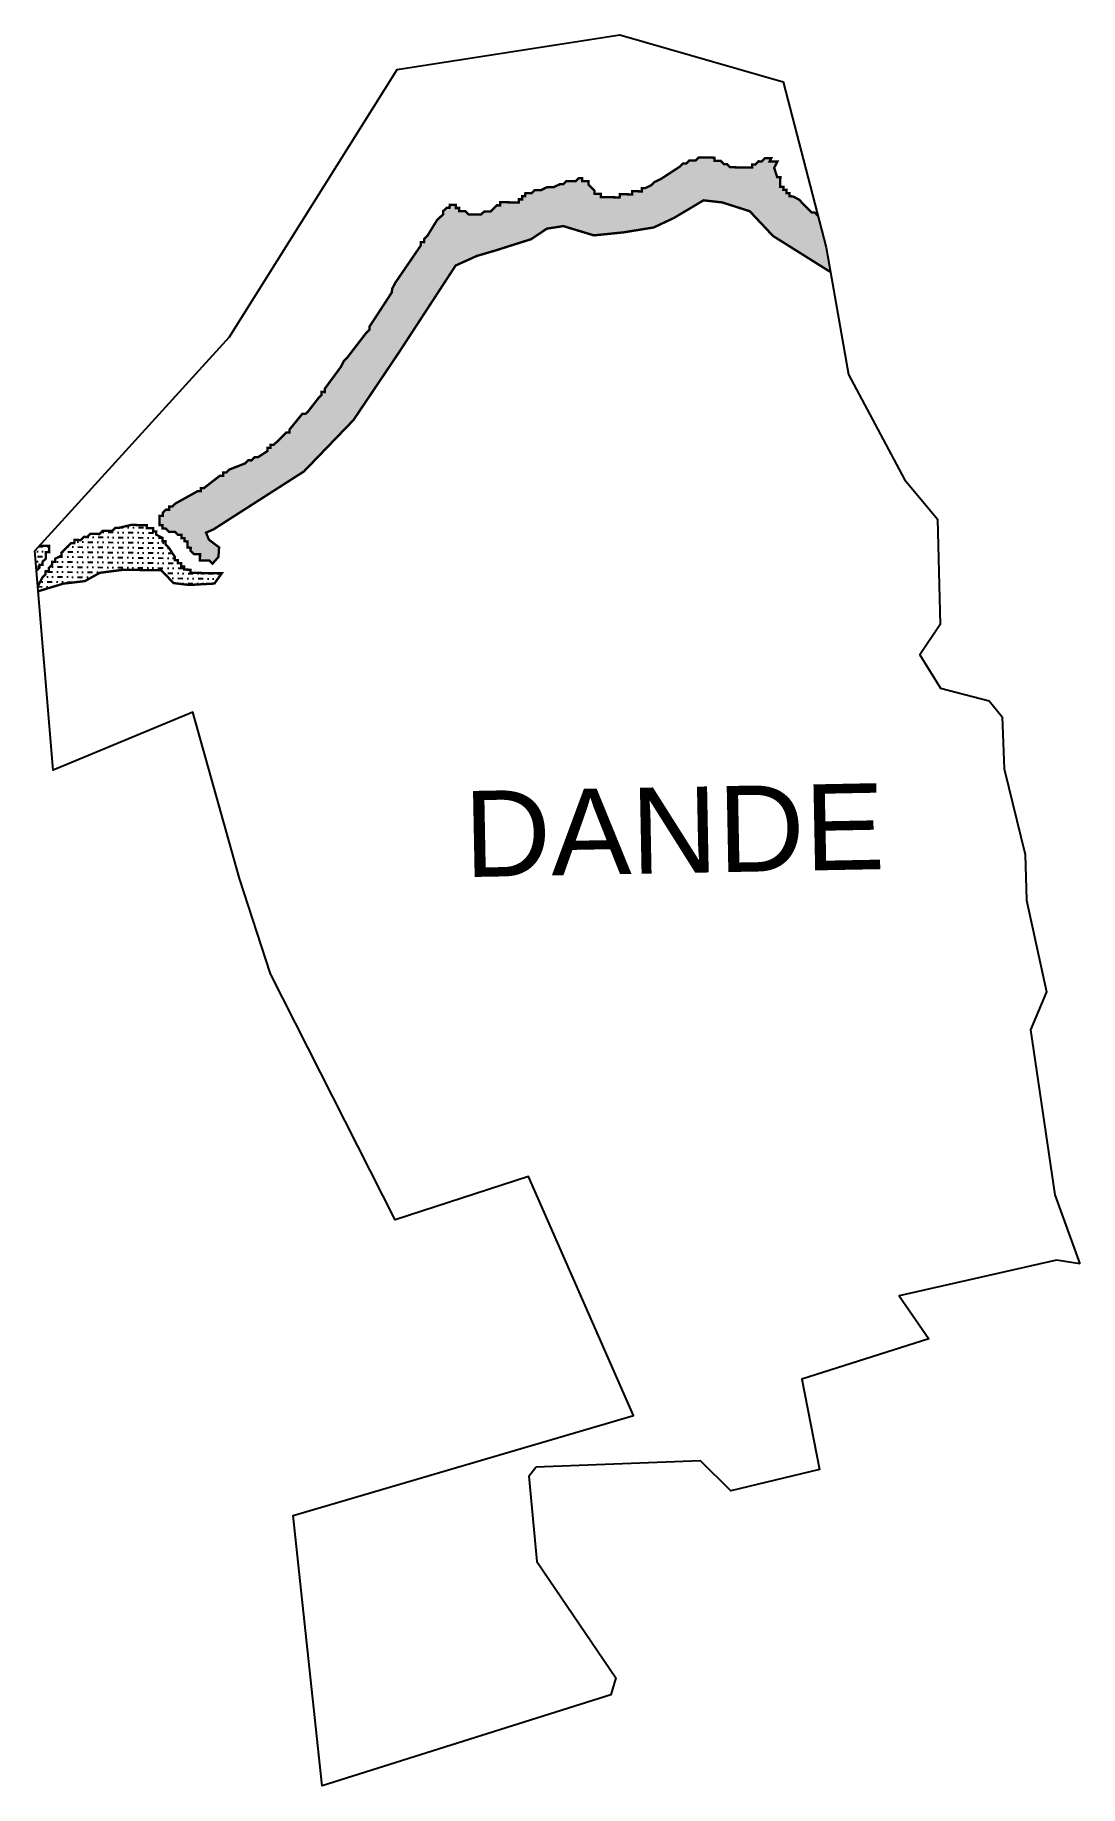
# Model space of a CAD drawing. Header units: metres. Extents: x 261640 to 262961, y 2166399 to 2168612.
import ezdxf

# ---------------------------------------------------------------- set-up
doc = ezdxf.new("R2010")
doc.units = ezdxf.units.M
for name, color, linetype in [('MUDFLATS', 40, 'Continuous'), ('village', 3, 'Continuous'), ('VILLAGE NAME', 250, 'Continuous')]:
    doc.layers.add(name, color=color, linetype=linetype)
doc.styles.get("Standard").update_dxf_attribs({"font": 'simplex.shx'})

msp = doc.modelspace()

# ---------------------------------------------------------------- hatches: boundary and pattern name
at = {"layer": 'MUDFLATS'}
h = msp.add_hatch(dxfattribs=at)
h.set_pattern_fill('MUDST', color=256)
h.paths.add_polyline_path([(262629.8, 2168384), (262629.7, 2168384), (262625.7, 2168388), (262621.8, 2168388), (262613.9, 2168396.1), (262610, 2168400.1), (262606.1, 2168404.1), (262598.2, 2168408.2), (262594.2, 2168408.3), (262594.2, 2168412.2), (262590.2, 2168412.3), (262590.3, 2168416.3), (262586.3, 2168416.3), (262586.4, 2168420.3), (262582.4, 2168420.3), (262582.5, 2168432.3), (262578.6, 2168432.3), (262574.7, 2168444.3), (262578.8, 2168452.2), (262568.9, 2168452.3), (262570.9, 2168456.3), (262562.9, 2168456.4), (262558.9, 2168452.4), (262554.9, 2168452.5), (262550.9, 2168448.6), (262546.9, 2168448.6), (262546.9, 2168444.6), (262519.1, 2168445), (262515.1, 2168449), (262511.2, 2168449), (262507.2, 2168453.1), (262499.3, 2168453.2), (262499.3, 2168457.1), (262479.5, 2168457.4), (262475.4, 2168453.5), (262467.5, 2168453.6), (262463.5, 2168449.6), (262459.5, 2168449.7), (262455.5, 2168445.8), (262431.4, 2168430.1), (262423.4, 2168426.3), (262419.4, 2168422.3), (262411.4, 2168418.5), (262407.4, 2168418.5), (262407.4, 2168414.5), (262395.4, 2168414.7), (262395.4, 2168410.7), (262379.5, 2168410.9), (262379.4, 2168406.9), (262355.6, 2168407.2), (262355.6, 2168411.2), (262347.7, 2168411.3), (262347.7, 2168415.3), (262343.8, 2168419.3), (262339.9, 2168423.3), (262339.9, 2168427.3), (262332, 2168427.4), (262332, 2168431.4), (262328, 2168431.4), (262324, 2168427.5), (262312.1, 2168427.6), (262308.1, 2168423.7), (262304.1, 2168423.7), (262296.1, 2168419.9), (262288.1, 2168420), (262280.1, 2168416.1), (262272.2, 2168416.2), (262268.1, 2168412.2), (262260.2, 2168412.3), (262260.1, 2168408.4), (262256.2, 2168408.4), (262256.1, 2168404.4), (262252.1, 2168404.5), (262252.1, 2168400.5), (262228.2, 2168400.8), (262228.2, 2168396.8), (262224.2, 2168396.9), (262220.2, 2168392.9), (262216.2, 2168389), (262208.2, 2168389.1), (262204.2, 2168385.2), (262188.3, 2168385.4), (262184.4, 2168389.4), (262176.4, 2168389.5), (262176.5, 2168393.5), (262172.5, 2168393.5), (262172.5, 2168397.5), (262164.6, 2168397.6), (262164.5, 2168393.6), (262160.6, 2168393.7), (262156.5, 2168389.7), (262156.5, 2168385.8), (262148.4, 2168377.9), (262136.3, 2168358.2), (262132.2, 2168354.3), (262132.2, 2168350.3), (262128.2, 2168350.3), (262128.2, 2168346.3), (262095.8, 2168299), (262091.7, 2168291.1), (262091.6, 2168287.1), (262063.3, 2168243.7), (262063.2, 2168239.8), (262059.2, 2168235.8), (262035, 2168204.3), (262030.9, 2168200.4), (262026.9, 2168192.5), (262006.6, 2168164.9), (262006.6, 2168160.9), (262002.6, 2168161), (262002.6, 2168157), (261998.5, 2168153), (261986.4, 2168137.3), (261982.4, 2168133.4), (261978.4, 2168133.4), (261962.3, 2168113.7), (261962.2, 2168109.7), (261958.3, 2168109.8), (261954.2, 2168105.9), (261942.2, 2168094.1), (261938.2, 2168094.1), (261938.1, 2168090.2), (261934.2, 2168090.2), (261934.1, 2168086.2), (261922.1, 2168078.4), (261918.1, 2168078.5), (261914.1, 2168074.5), (261910.1, 2168074.6), (261906.1, 2168070.7), (261886.1, 2168062.9), (261882.1, 2168059), (261878.1, 2168059.1), (261878.1, 2168055.1), (261874.1, 2168055.1), (261854, 2168039.5), (261850, 2168039.5), (261850, 2168035.5), (261846, 2168035.6), (261818, 2168020), (261814, 2168016.1), (261810, 2168016.2), (261809.9, 2168012.2), (261806, 2168012.2), (261801.9, 2168008.3), (261801.9, 2168004.3), (261797.9, 2168004.4), (261797.8, 2167992.4), (261801.7, 2167992.4), (261801.7, 2167988.4), (261805.7, 2167988.4), (261809.6, 2167984.3), (261817.5, 2167984.2), (261821.5, 2167980.2), (261825.4, 2167980.2), (261825.4, 2167976.2), (261829.4, 2167976.1), (261829.3, 2167972.2), (261833.3, 2167972.1), (261833.2, 2167964.2), (261837.2, 2167964.1), (261837.1, 2167960.1), (261841.1, 2167956.1), (261849, 2167956), (261848.9, 2167948.1), (261860.8, 2167947.9), (261864.8, 2167943.9), (261872.3, 2167952.5), (261873.1, 2167964.5), (261860.2, 2167974.3), (261856.6, 2167983.1), (261866.1, 2167987.3), (261980.3, 2168060.5), (262042.9, 2168125.4), (262100.4, 2168210.9), (262172.1, 2168320.8), (262198.9, 2168332.9), (262223, 2168340), (262267.6, 2168354.1), (262287.4, 2168367.4), (262308.3, 2168370.6), (262346.8, 2168358.9), (262384.3, 2168362.7), (262422.4, 2168368.9), (262448, 2168380.9), (262485.4, 2168403.2), (262508.9, 2168400.6), (262543.9, 2168389.4), (262573.3, 2168358.1), (262645.7, 2168312.7), (262640.3, 2168343.4)])
h = msp.add_hatch(dxfattribs=at)
h.set_pattern_fill('MUDST', color=256, angle=-0.7002742)
h.paths.add_polyline_path([(261726.1, 2167985.4), (261722.1, 2167981.4), (261710.1, 2167981.6), (261706.1, 2167977.6), (261702.1, 2167977.7), (261698.1, 2167973.8), (261690.2, 2167973.9), (261690.1, 2167969.9), (261686.1, 2167969.9), (261682.1, 2167966), (261678.1, 2167962.1), (261674.1, 2167958.2), (261674, 2167954.2), (261666, 2167950.3), (261666, 2167946.3), (261662, 2167946.4), (261661.9, 2167942.4), (261657.9, 2167938.5), (261657.9, 2167934.5), (261653.9, 2167934.5), (261653.8, 2167930.6), (261649.8, 2167926.6), (261644.1, 2167915.5), (261644.6, 2167909.1), (261676.3, 2167918.7), (261703.5, 2167921.9), (261722.4, 2167932.4), (261751.7, 2167936.2), (261800, 2167935.6), (261815.5, 2167919.4), (261835.4, 2167917), (261867.2, 2167918.8), (261876.5, 2167931.8), (261836.8, 2167932.3), (261836.8, 2167936.3), (261828.9, 2167936.4), (261828.9, 2167940.4), (261825, 2167940.4), (261825, 2167944.4), (261821, 2167944.4), (261821.1, 2167948.4), (261817.1, 2167948.5), (261817.2, 2167952.4), (261809.3, 2167964.5), (261805.4, 2167968.5), (261805.5, 2167972.5), (261801.5, 2167972.5), (261801.5, 2167976.5), (261793.6, 2167980.6), (261793.7, 2167984.5), (261789.7, 2167984.6), (261789.8, 2167988.6), (261781.8, 2167988.7), (261781.9, 2167992.6), (261762, 2167992.9), (261746, 2167989.1), (261742, 2167989.1), (261738, 2167985.2)])
h = msp.add_hatch(dxfattribs=at)
h.set_pattern_fill('MUDST', color=256, angle=-0.7002742)
h.paths.add_polyline_path([(261646.3, 2167966.4), (261645.6, 2167965.7), (261640.4, 2167960.1), (261642.5, 2167935.2), (261646, 2167938.6), (261646, 2167942.6), (261650, 2167942.5), (261650.1, 2167946.5), (261654.1, 2167950.4), (261654.2, 2167958.4), (261658.2, 2167958.3), (261658.3, 2167966.3)])

# ---------------------------------------------------------------- linework, layer by layer
at = {"layer": 'MUDFLATS', "const_width": 2.98}
for points in [[(262629.8, 2168384), (262629.7, 2168384), (262625.7, 2168388), (262621.8, 2168388), (262613.9, 2168396.1), (262610, 2168400.1), (262606.1, 2168404.1), (262598.2, 2168408.2), (262594.2, 2168408.3), (262594.2, 2168412.2), (262590.2, 2168412.3), (262590.3, 2168416.3), (262586.3, 2168416.3), (262586.4, 2168420.3), (262582.4, 2168420.3), (262582.5, 2168432.3), (262578.6, 2168432.3), (262574.7, 2168444.3), (262578.8, 2168452.2), (262568.9, 2168452.3), (262570.9, 2168456.3), (262562.9, 2168456.4), (262558.9, 2168452.4), (262554.9, 2168452.5), (262550.9, 2168448.6), (262546.9, 2168448.6), (262546.9, 2168444.6), (262519.1, 2168445), (262515.1, 2168449), (262511.2, 2168449), (262507.2, 2168453.1), (262499.3, 2168453.2), (262499.3, 2168457.1), (262479.5, 2168457.4), (262475.4, 2168453.5), (262467.5, 2168453.6), (262463.5, 2168449.6), (262459.5, 2168449.7), (262455.5, 2168445.8), (262431.4, 2168430.1), (262423.4, 2168426.3), (262419.4, 2168422.3), (262411.4, 2168418.5), (262407.4, 2168418.5), (262407.4, 2168414.5), (262395.4, 2168414.7), (262395.4, 2168410.7), (262379.5, 2168410.9), (262379.4, 2168406.9), (262355.6, 2168407.2), (262355.6, 2168411.2), (262347.7, 2168411.3), (262347.7, 2168415.3), (262343.8, 2168419.3), (262339.9, 2168423.3), (262339.9, 2168427.3), (262332, 2168427.4), (262332, 2168431.4), (262328, 2168431.4), (262324, 2168427.5), (262312.1, 2168427.6), (262308.1, 2168423.7), (262304.1, 2168423.7), (262296.1, 2168419.9), (262288.1, 2168420), (262280.1, 2168416.1), (262272.2, 2168416.2), (262268.1, 2168412.2), (262260.2, 2168412.3), (262260.1, 2168408.4), (262256.2, 2168408.4), (262256.1, 2168404.4), (262252.1, 2168404.5), (262252.1, 2168400.5), (262228.2, 2168400.8), (262228.2, 2168396.8), (262224.2, 2168396.9), (262220.2, 2168392.9), (262216.2, 2168389), (262208.2, 2168389.1), (262204.2, 2168385.2), (262188.3, 2168385.4), (262184.4, 2168389.4), (262176.4, 2168389.5), (262176.5, 2168393.5), (262172.5, 2168393.5), (262172.5, 2168397.5), (262164.6, 2168397.6), (262164.5, 2168393.6), (262160.6, 2168393.7), (262156.5, 2168389.7), (262156.5, 2168385.8), (262148.4, 2168377.9), (262136.3, 2168358.2), (262132.2, 2168354.3), (262132.2, 2168350.3), (262128.2, 2168350.3), (262128.2, 2168346.3), (262095.8, 2168299), (262091.7, 2168291.1), (262091.6, 2168287.1), (262063.3, 2168243.7), (262063.2, 2168239.8), (262059.2, 2168235.8), (262035, 2168204.3), (262030.9, 2168200.4), (262026.9, 2168192.5), (262006.6, 2168164.9), (262006.6, 2168160.9), (262002.6, 2168161), (262002.6, 2168157), (261998.5, 2168153), (261986.4, 2168137.3), (261982.4, 2168133.4), (261978.4, 2168133.4), (261962.3, 2168113.7), (261962.2, 2168109.7), (261958.3, 2168109.8), (261954.2, 2168105.9), (261942.2, 2168094.1), (261938.2, 2168094.1), (261938.1, 2168090.2), (261934.2, 2168090.2), (261934.1, 2168086.2), (261922.1, 2168078.4), (261918.1, 2168078.5), (261914.1, 2168074.5), (261910.1, 2168074.6), (261906.1, 2168070.7), (261886.1, 2168062.9), (261882.1, 2168059), (261878.1, 2168059.1), (261878.1, 2168055.1), (261874.1, 2168055.1), (261854, 2168039.5), (261850, 2168039.5), (261850, 2168035.5), (261846, 2168035.6), (261818, 2168020), (261814, 2168016.1), (261810, 2168016.2), (261809.9, 2168012.2), (261806, 2168012.2), (261801.9, 2168008.3), (261801.9, 2168004.3), (261797.9, 2168004.4), (261797.8, 2167992.4), (261801.7, 2167992.4), (261801.7, 2167988.4), (261805.7, 2167988.4), (261809.6, 2167984.3), (261817.5, 2167984.2), (261821.5, 2167980.2), (261825.4, 2167980.2), (261825.4, 2167976.2), (261829.4, 2167976.1), (261829.3, 2167972.2), (261833.3, 2167972.1), (261833.2, 2167964.2), (261837.2, 2167964.1), (261837.1, 2167960.1), (261841.1, 2167956.1), (261849, 2167956), (261848.9, 2167948.1), (261860.8, 2167947.9), (261864.8, 2167943.9), (261872.3, 2167952.5), (261873.1, 2167964.5), (261860.2, 2167974.3), (261856.6, 2167983.1), (261866.1, 2167987.3), (261980.3, 2168060.5), (262042.9, 2168125.4), (262100.4, 2168210.9), (262172.1, 2168320.8), (262198.9, 2168332.9), (262223, 2168340), (262267.6, 2168354.1), (262287.4, 2168367.4), (262308.3, 2168370.6), (262346.8, 2168358.9), (262384.3, 2168362.7), (262422.4, 2168368.9), (262448, 2168380.9), (262485.4, 2168403.2), (262508.9, 2168400.6), (262543.9, 2168389.4), (262573.3, 2168358.1), (262645.7, 2168312.7)], [(261644.6, 2167909.1), (261676.3, 2167918.7), (261703.5, 2167921.9), (261722.4, 2167932.4), (261751.7, 2167936.2), (261800, 2167935.6), (261815.5, 2167919.4), (261835.4, 2167917), (261867.2, 2167918.8), (261876.5, 2167931.8), (261836.8, 2167932.3), (261836.8, 2167936.3), (261828.9, 2167936.4), (261828.9, 2167940.4), (261825, 2167940.4), (261825, 2167944.4), (261821, 2167944.4), (261821.1, 2167948.4), (261817.1, 2167948.5), (261817.2, 2167952.4), (261809.3, 2167964.5), (261805.4, 2167968.5), (261805.5, 2167972.5), (261801.5, 2167972.5), (261801.5, 2167976.5), (261793.6, 2167980.6), (261793.7, 2167984.5), (261789.7, 2167984.6), (261789.8, 2167988.6), (261781.8, 2167988.7), (261781.9, 2167992.6), (261762, 2167992.9), (261746, 2167989.1), (261742, 2167989.1), (261738, 2167985.2), (261726.1, 2167985.4), (261722.1, 2167981.4), (261710.1, 2167981.6), (261706.1, 2167977.6), (261702.1, 2167977.7), (261698.1, 2167973.8), (261690.2, 2167973.9), (261690.1, 2167969.9), (261686.1, 2167969.9), (261682.1, 2167966), (261678.1, 2167962.1), (261674.1, 2167958.2), (261674, 2167954.2), (261666, 2167950.3), (261666, 2167946.3), (261662, 2167946.4), (261661.9, 2167942.4), (261657.9, 2167938.5), (261657.9, 2167934.5), (261653.9, 2167934.5), (261653.8, 2167930.6), (261649.8, 2167926.6), (261644.1, 2167915.5)], [(261642.5, 2167935.2), (261646, 2167938.6), (261646, 2167942.6), (261650, 2167942.5), (261650.1, 2167946.5), (261654.1, 2167950.4), (261654.2, 2167958.4), (261658.2, 2167958.3), (261658.3, 2167966.3), (261646.3, 2167966.4), (261645.6, 2167965.7)]]:
    msp.add_lwpolyline(points, dxfattribs=at)
at = {"layer": 'MUDFLATS', "color": 3, "flags": 128}
msp.add_lwpolyline([(262264.4, 2166790.6), (262273.6, 2166801.9)], dxfattribs=at)
at = {"layer": 'village', "color": 3, "true_color": 0x00ff00}
for points in [[(262264.4, 2166790.6, 0), (262274.6, 2166682.6, 0), (262374.4, 2166535.5, 0), (262368.2, 2166514.2, 0), (262003.5, 2166398.9, 0), (261966.6, 2166740.9, 0), (262396.7, 2166867, 0), (262264.1, 2167169.3, 0), (262095.7, 2167114.6, 0), (261938.2, 2167425.5, 0), (261898.7, 2167545.8, 0), (261839.8, 2167756.3, 0), (261663.2, 2167683.1, 0), (261640.4, 2167960.1, 0), (261886.4, 2168230.6, 0), (262098.2, 2168568.5, 0), (262379.6, 2168612.2, 0), (262586, 2168553.1, 0), (262640.3, 2168343.4, 0), (262668.7, 2168183.2, 0), (262739.6, 2168050.2, 0), (262781, 2168000.2, 0), (262784.6, 2167867.1, 0), (262758.7, 2167828.9, 0), (262784.9, 2167786.7, 0), (262846.5, 2167770.6, 0), (262863, 2167750.2, 0), (262865.3, 2167684.4, 0), (262892.1, 2167576.5, 0), (262893.7, 2167518.6, 0), (262918.8, 2167402.6, 0), (262898.8, 2167354.5, 0), (262929.3, 2167146.3, 0), (262961.2, 2167058.9, 0)], [(262961.2, 2167058.9, 0), (262931.7, 2167063.5, 0), (262732.6, 2167018.5, 0), (262770.1, 2166963.9, 0), (262609.7, 2166913.3, 0), (262631.9, 2166798.8, 0), (262520, 2166772, 0), (262481.8, 2166810, 0), (262273.6, 2166801.9, 0)]]:
    msp.add_polyline3d(points, dxfattribs=at)

# ---------------------------------------------------------------- texts
at = {"layer": 'VILLAGE NAME', "insert": (262181.6, 2167656.4), "char_height": 108.748, "attachment_point": 1, "rotation": 1.1028}
msp.add_mtext_dynamic_manual_height_columns('{\\fArial|b0|i0|c0|p34;DANDE}', width=726.929, gutter_width=543.7, heights=[0], dxfattribs=at)

doc.saveas('drawing.dxf')
